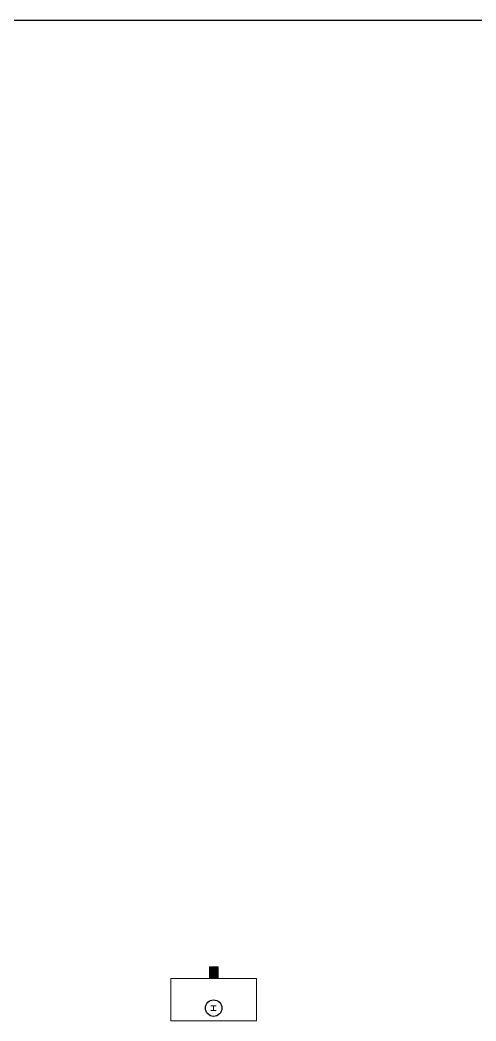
# Model space of a CAD drawing. Header units: feet. Extents: x -17 to 646, y -41 to 598.
# Drawn here: x 9.51 to 13.5, y 11.75 to 20.5 of the extents above; entities that cross this region are included whole.
import ezdxf

# ---------------------------------------------------------------- set-up
doc = ezdxf.new("R2010")
doc.units = ezdxf.units.FT
doc.header["$MEASUREMENT"] = 0
doc.layers.add('E-MODULE', color=253, linetype='Continuous', lineweight=0)
doc.layers.add('E-TRACER-EQMPT', color=252, linetype='Continuous', lineweight=0)

msp = doc.modelspace()

# ---------------------------------------------------------------- hatches: boundary and pattern name
at = {"layer": 'E-TRACER-EQMPT'}
h = msp.add_hatch(color=256, dxfattribs=at)
h.dxf.hatch_style = 1
h.paths.add_polyline_path([(11.24404, 12.2198), (11.1682, 12.2198), (11.1682, 12.11812), (11.24404, 12.11812)])

# ---------------------------------------------------------------- linework, layer by layer
at = {"layer": 'Defpoints', "color": 5}
msp.add_lwpolyline([(0, 20.5), (31, 20.5), (31, 0), (0, 0)], close=True, dxfattribs=at)
at = {"layer": 'E-MODULE'}
msp.add_lwpolyline([(11.57948, 12.11812), (10.83276, 12.11812), (10.83276, 11.74643), (11.57948, 11.74643), (11.57948, 12.11812)], dxfattribs=at)
at = {"layer": 'E-TRACER-EQMPT'}
msp.add_lwpolyline([(11.1682, 12.2198), (11.24404, 12.2198), (11.24404, 12.11812), (11.1682, 12.11812)], close=True, dxfattribs=at)
at = {"layer": 'E-TRACER-EQMPT', "lineweight": 25}
msp.add_circle((11.2057, 11.85769), 0.07209, dxfattribs=at)
at = {"layer": 'E-TRACER-EQMPT', "transparency": 33554559}
for points in [[(11.18028, 11.8831), (11.18028, 11.8731), (11.23029, 11.8831)], [(11.18028, 11.8731), (11.23029, 11.8831), (11.23029, 11.8731)], [(11.18028, 11.84143), (11.18028, 11.83143), (11.23029, 11.84143)], [(11.18028, 11.83143), (11.23029, 11.84143), (11.23029, 11.83143)], [(11.21029, 11.8781), (11.20029, 11.8781), (11.21029, 11.83643)], [(11.20029, 11.8781), (11.21029, 11.83643), (11.20029, 11.83643)]]:
    msp.add_solid(points, dxfattribs=at)

doc.saveas('drawing.dxf')
